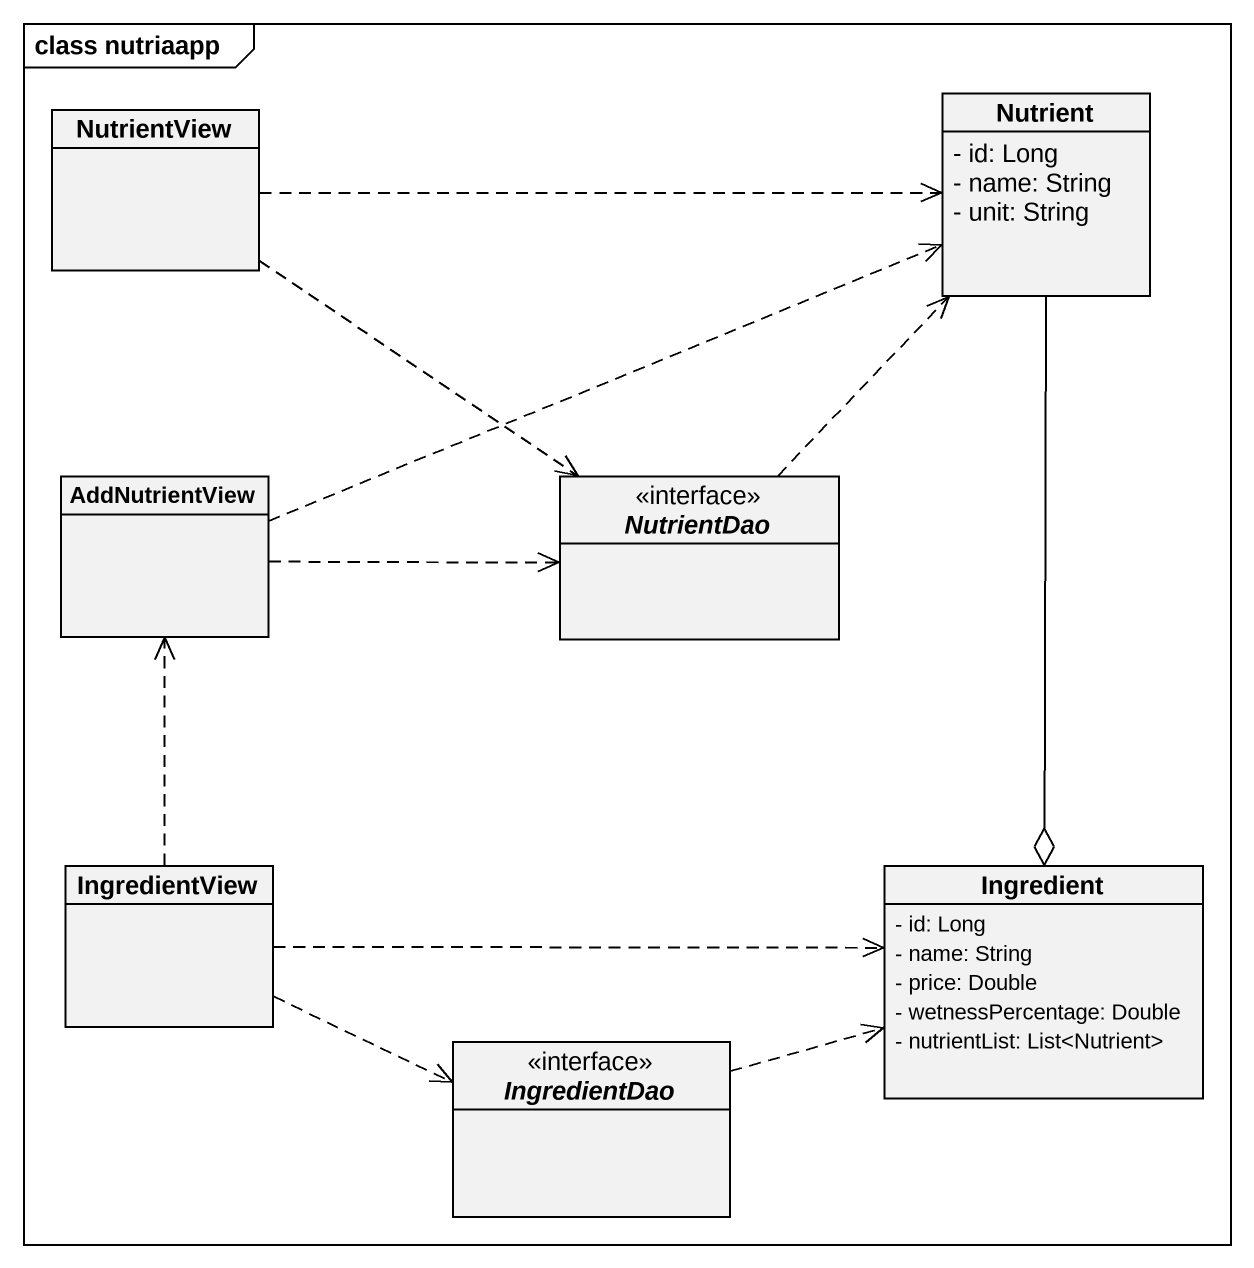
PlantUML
@startuml
mainframe class nutriaapp
hide circle
hide empty members
skinparam classAttributeIconSize 0
class NutrientView
class Nutrient {
  - id: Long
  - name: String
  - unit: String
}
class AddNutrientView
interface NutrientDao <<interface>>
class IngredientView
class Ingredient {
  - id: Long
  - name: String
  - price: Double
  - wetnessPercentage: Double
  - nutrientList: List<Nutrient>
}
interface IngredientDao <<interface>>
NutrientView .right.> Nutrient
NutrientView ..> NutrientDao
Nutrient --o Ingredient
AddNutrientView .right.> Nutrient
AddNutrientView .right.> NutrientDao
NutrientDao .up.> Nutrient
IngredientView .up.> AddNutrientView
IngredientView .right.> Ingredient
IngredientView .right.> IngredientDao
IngredientDao .right.> Ingredient
@enduml
